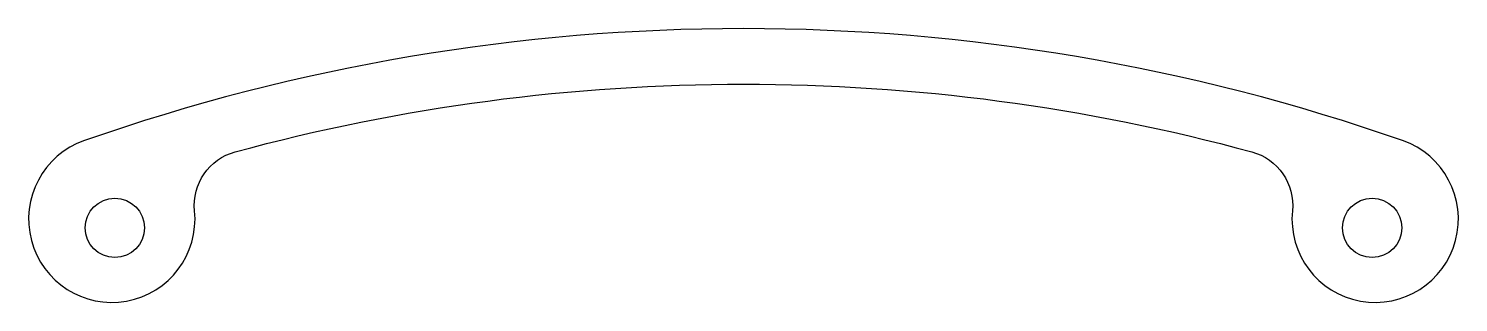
# Model space of a CAD drawing. Header units: millimetres. Extents: x -38.7 to 38.7, y -11.8 to 3.
import ezdxf

# ---------------------------------------------------------------- set-up
doc = ezdxf.new("R2010")
doc.units = ezdxf.units.MM
doc.layers.get('0').update_dxf_attribs({"linetype": 'CONTINUOUS'})

msp = doc.modelspace()

# ---------------------------------------------------------------- linework, layer by layer
msp.add_lwpolyline([(35.65, -3.054, 0.169808), (-35.65, -3.054, 2.059903), (-29.687, -6.855, -0.366541), (-27.487, -3.662, -0.133215), (27.487, -3.662, -0.366541), (29.687, -6.855, 2.059903)], format="xyb", close=True)
for centre in [(-34, -7.773), (34, -7.773)]:
    msp.add_circle(centre, 1.6)

doc.saveas('drawing.dxf')
